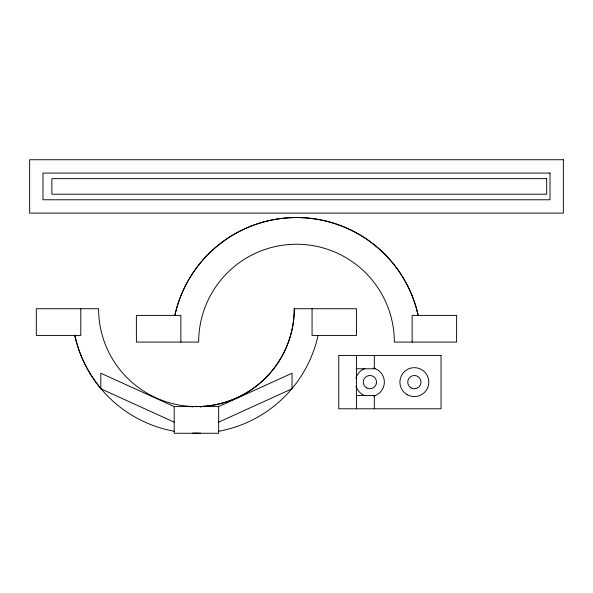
<?xml version="1.0" encoding="UTF-8"?>
<svg xmlns="http://www.w3.org/2000/svg" width="593" height="593" viewBox="0 0 593 593"><rect width="100%" height="100%" fill="white"/><g stroke="black" fill="none" stroke-linecap="round" stroke-linejoin="round"><path stroke-width="0.89" d="M174.194 422.142L100.81 388.786L100.81 373.219L174.194 406.576L218.669 406.576L292.053 373.219L292.053 388.786L218.669 422.142M364.324 368.772L364.88 368.557M375.443 395.457L374.331 395.865A14.454 14.454 0 0 1 373.486 396.117M80.796 308.731L80.796 335.416L36.321 335.416L36.321 308.731L98.586 308.731A97.845 97.845 0 0 0 196.431 406.576A97.845 97.845 0 0 0 294.276 308.731L356.541 308.731L356.541 335.416L312.066 335.416L312.066 308.731M356.541 368.772L374.331 368.772L374.331 355.429M356.541 395.457L374.331 395.457L374.331 408.799M374.331 368.364L375.443 368.772M365.229 395.798L364.324 395.457M100.906 388.623L100.832 388.534A124.53 124.53 0 0 1 74.792 335.416A124.53 124.53 0 0 0 174.453 431.304M412.135 342.087L412.135 315.402L456.61 315.402L456.61 342.087L394.345 342.087A97.845 97.845 0 0 0 296.5 244.242A97.845 97.845 0 0 0 198.655 342.087L136.39 342.087L136.39 315.402L180.865 315.402L180.865 342.087M356.541 355.429L356.541 408.799M218.669 406.576L218.669 433.261L174.194 433.261L174.194 406.576M373.486 368.112A14.454 14.454 0 0 1 375.206 395.553M364.562 395.553A14.454 14.454 0 0 1 355.985 386.095M355.985 378.134A14.454 14.454 0 0 1 364.562 368.676M356.541 387.674A14.454 14.454 0 0 1 356.148 386.621M356.148 377.608A14.454 14.454 0 0 1 356.541 376.555M318.07 335.416A124.53 124.53 0 0 1 218.409 431.304M198.166 433.246A124.53 124.53 0 0 1 194.697 433.246M200.619 433.186A124.53 124.53 0 0 1 192.243 433.186M294.276 308.731A97.845 97.845 0 0 1 196.431 406.576M192.547 407.05A10.711 8.02 0.2 0 1 191.242 406.546M201.635 406.561A10.111 7.613 0 0 1 200.271 407.102M563.35 159.739L29.65 159.739L29.65 213.109L563.35 213.109L563.35 159.739M550.007 173.082L42.992 173.082L42.992 199.767L550.007 199.767L550.007 173.082M546.672 178.641L51.887 178.641L51.887 194.207L546.672 194.207L546.672 178.641M441.044 355.429L338.751 355.429L338.751 408.799L441.044 408.799L441.044 355.429M418.139 315.402A124.53 124.53 0 0 0 174.861 315.402A124.53 124.53 0 0 1 418.139 315.402M366.548 387.889A6.671 6.671 0 0 0 376.555 382.114A6.671 6.671 0 0 0 366.548 376.34A6.671 6.671 0 0 0 366.548 387.889M411.023 387.889A6.671 6.671 0 0 0 421.03 382.114A6.671 6.671 0 0 0 411.023 376.34A6.671 6.671 0 0 0 411.023 387.889M407.132 394.634A14.454 14.454 0 0 0 428.813 382.114A14.454 14.454 0 0 0 407.132 369.595A14.454 14.454 0 0 0 407.132 394.634"/></g></svg>
